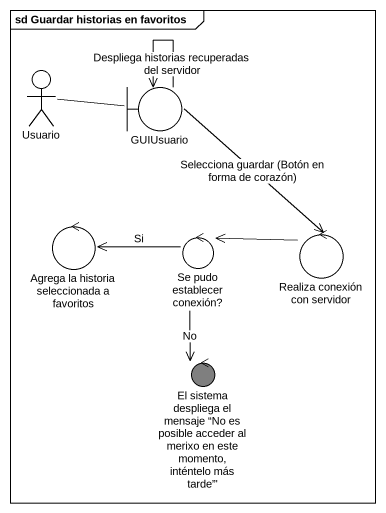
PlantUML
@startuml
mainframe sd Guardar historias en favoritos
actor Usuario
boundary GUIUsuario
control "Agrega la historia seleccionada a favoritos" as Agrega_la_historia
control "Se pudo establecer conexión?" as Se_pudo_establecer_conexión
control "Realiza conexión con servidor" as Realiza_conexión_con
control "El sistema despliega el mensaje “No es posible acceder al merixo en este momento, inténtelo más tarde”'" as El_sistema_despliega_el #7F7F7F
Usuario -right- GUIUsuario
GUIUsuario --> GUIUsuario : Despliega historias recuperadas del servidor
GUIUsuario --> Realiza_conexión_con : Selecciona guardar (Botón en forma de corazón)
Se_pudo_establecer_conexión -left-> Agrega_la_historia : Si
Se_pudo_establecer_conexión --> El_sistema_despliega_el : No
Realiza_conexión_con -left-> Se_pudo_establecer_conexión
@enduml
